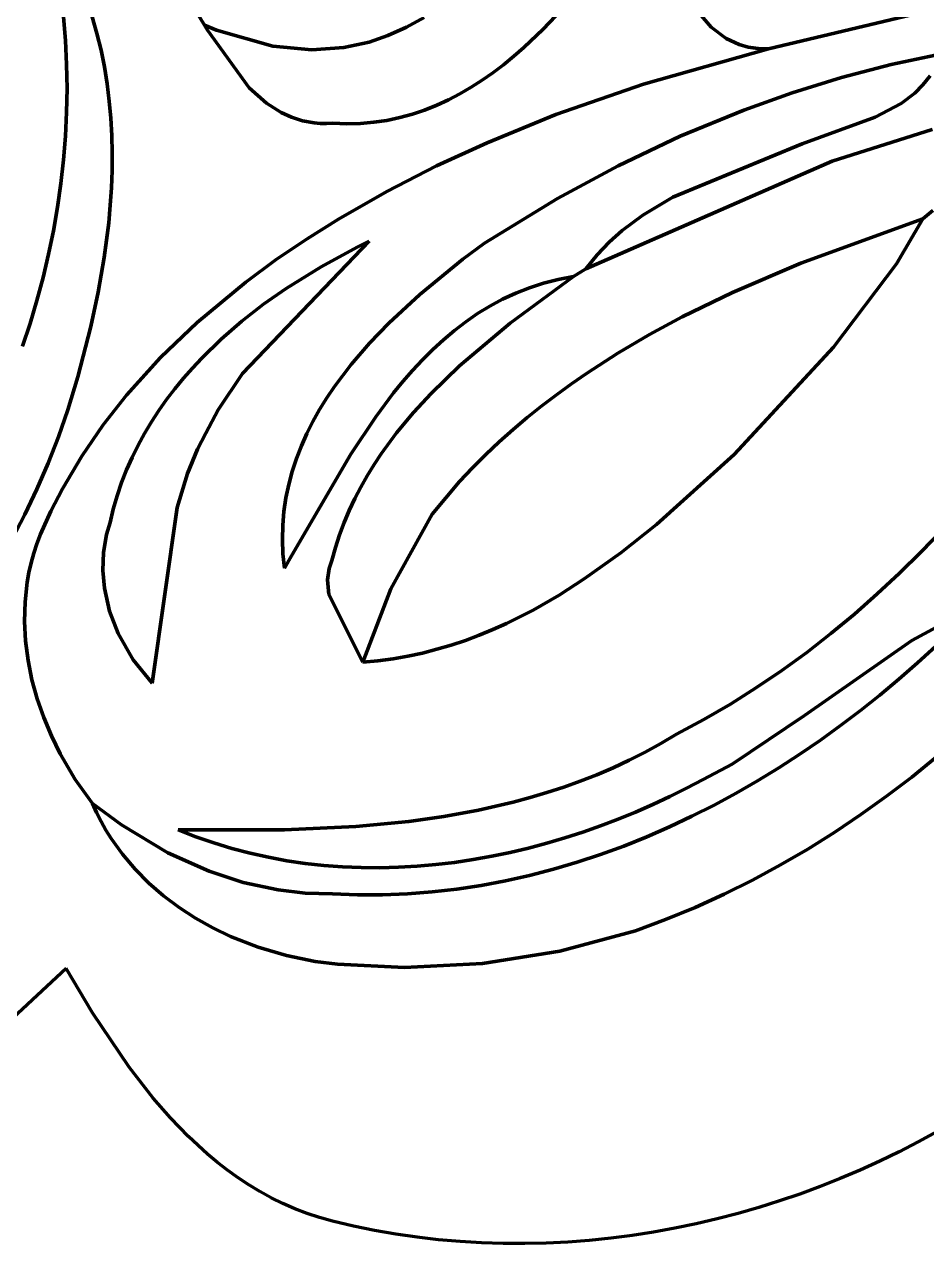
# Model space of a CAD drawing. Header units: millimetres. Extents: x 0.18 to 6.32, y 4.4 to 10.2.
# Drawn here: x 1.827 to 2.494, y 4.592 to 5.494 of the extents above; entities that cross this region are included whole.
import ezdxf

# ---------------------------------------------------------------- set-up
doc = ezdxf.new("R2010")
doc.units = ezdxf.units.MM
for name, color, linetype, lineweight in [('color#004f00ff', 7, 'CONTINUOUS', 100), ('color#86026eff', 7, 'CONTINUOUS', 100), ('color#b36001ff', 7, 'CONTINUOUS', 100), ('color#ba871eff', 7, 'CONTINUOUS', 100), ('color#fdfdfaff', 7, 'CONTINUOUS', 100)]:
    doc.layers.add(name, color=color, linetype=linetype, lineweight=lineweight)

msp = doc.modelspace()

# ---------------------------------------------------------------- linework, layer by layer
at = {"layer": 'color#004f00ff'}
for p, q in [((1.9451, 5.51844), (1.96008, 5.49376)), ((2.21069, 5.49088), (2.2245, 5.50533)), ((2.3185, 5.51123), (2.33487, 5.49218)), ((1.88045, 5.48767), (1.87693, 5.4999)), ((1.96008, 5.49376), (1.96224, 5.49013)), ((1.88346, 5.47531), (1.88045, 5.48767)), ((1.96224, 5.49013), (1.99312, 5.44749)), ((2.19626, 5.47721), (2.21069, 5.49088)), ((2.33487, 5.49218), (2.3461, 5.48391)), ((1.88597, 5.46283), (1.88346, 5.47531)), ((2.18881, 5.47073), (2.19626, 5.47721)), ((2.37741, 5.47636), (2.28493, 5.45015)), ((2.3461, 5.48391), (2.35555, 5.47947)), ((2.35555, 5.47947), (2.36237, 5.4775)), ((2.36237, 5.4775), (2.36965, 5.47644)), ((2.36965, 5.47644), (2.37741, 5.47636)), ((2.1812, 5.46451), (2.18881, 5.47073)), ((1.888, 5.45026), (1.88597, 5.46283)), ((2.16545, 5.45302), (2.17341, 5.4586)), ((2.17341, 5.4586), (2.1812, 5.46451)), ((1.88957, 5.4376), (1.888, 5.45026)), ((2.15732, 5.44779), (2.16545, 5.45302)), ((2.28493, 5.45015), (2.21997, 5.42756)), ((1.99312, 5.44749), (2.00599, 5.436)), ((2.14049, 5.4385), (2.149, 5.44294)), ((2.149, 5.44294), (2.15732, 5.44779)), ((1.8907, 5.42487), (1.88957, 5.4376)), ((2.00599, 5.436), (2.01668, 5.42914)), ((2.11383, 5.42789), (2.12291, 5.43095)), ((2.12291, 5.43095), (2.1318, 5.43449)), ((2.1318, 5.43449), (2.14049, 5.4385)), ((1.8914, 5.41208), (1.8907, 5.42487)), ((2.01668, 5.42914), (2.02435, 5.42559)), ((2.02435, 5.42559), (2.03247, 5.423)), ((2.03247, 5.423), (2.04106, 5.42145)), ((2.04106, 5.42145), (2.04555, 5.42111)), ((2.05017, 5.42106), (2.05491, 5.42133)), ((2.05491, 5.42133), (2.06528, 5.42089)), ((2.07542, 5.42109), (2.08534, 5.42192)), ((2.08534, 5.42192), (2.09504, 5.42335)), ((2.09504, 5.42335), (2.10454, 5.42535)), ((2.10454, 5.42535), (2.11383, 5.42789)), ((2.21997, 5.42756), (2.16904, 5.40683)), ((2.04555, 5.42111), (2.05017, 5.42106)), ((2.06528, 5.42089), (2.07542, 5.42109)), ((1.8917, 5.39923), (1.8914, 5.41208)), ((2.16904, 5.40683), (2.13162, 5.38959)), ((1.8916, 5.38635), (1.8917, 5.39923)), ((1.89113, 5.37345), (1.8916, 5.38635)), ((2.13162, 5.38959), (2.09498, 5.37079)), ((1.8903, 5.36053), (1.89113, 5.37345)), ((2.09498, 5.37079), (2.05923, 5.35034)), ((1.88914, 5.34761), (1.8903, 5.36053)), ((2.05923, 5.35034), (2.03595, 5.33574)), ((2.40134, 5.31777), (2.4916, 5.35056)), ((2.4916, 5.35056), (2.47205, 5.31717)), ((1.88586, 5.32183), (1.88914, 5.34761)), ((2.03595, 5.33574), (2.01314, 5.32034)), ((1.88145, 5.29621), (1.88586, 5.32183)), ((2.01314, 5.32034), (1.99061, 5.30375)), ((2.35066, 5.29606), (2.40134, 5.31777)), ((2.47205, 5.31717), (2.42549, 5.25561)), ((1.87603, 5.27083), (1.88145, 5.29621)), ((1.99061, 5.30375), (1.95457, 5.27383)), ((2.31354, 5.27796), (2.35066, 5.29606)), ((2.28936, 5.26491), (2.31354, 5.27796)), ((1.86633, 5.23347), (1.87603, 5.27083)), ((1.95457, 5.27383), (1.9275, 5.24786)), ((2.26572, 5.251), (2.28936, 5.26491)), ((2.2427, 5.23616), (2.26572, 5.251)), ((2.42549, 5.25561), (2.35182, 5.17622)), ((1.9275, 5.24786), (1.90239, 5.22007)), ((1.85902, 5.20916), (1.86633, 5.23347)), ((2.23144, 5.22838), (2.2427, 5.23616)), ((2.22037, 5.22034), (2.23144, 5.22838)), ((1.90239, 5.22007), (1.88505, 5.19803)), ((2.20949, 5.21203), (2.22037, 5.22034)), ((1.85199, 5.18928), (1.85902, 5.20916)), ((2.19881, 5.20346), (2.20949, 5.21203)), ((1.88505, 5.19803), (1.86916, 5.17496)), ((2.18835, 5.1946), (2.19881, 5.20346)), ((1.8443, 5.16974), (1.85199, 5.18928)), ((2.1781, 5.18546), (2.18835, 5.1946)), ((2.16809, 5.17602), (2.1781, 5.18546)), ((1.83598, 5.15053), (1.8443, 5.16974)), ((1.86916, 5.17496), (1.85487, 5.15085)), ((2.15831, 5.16628), (2.16809, 5.17602)), ((2.35182, 5.17622), (2.29433, 5.12438)), ((2.14879, 5.15623), (2.15831, 5.16628)), ((1.82705, 5.13167), (1.83598, 5.15053)), ((1.85487, 5.15085), (1.84631, 5.13421)), ((2.12845, 5.13189), (2.14879, 5.15623)), ((1.84631, 5.13421), (1.83857, 5.1171)), ((1.81752, 5.11314), (1.82705, 5.13167)), ((2.09785, 5.07676), (2.12845, 5.13189)), ((2.29433, 5.12438), (2.26817, 5.10349)), ((1.83857, 5.1171), (1.83596, 5.1101)), ((1.83596, 5.1101), (1.8337, 5.10305)), ((1.8337, 5.10305), (1.83177, 5.09594)), ((2.26817, 5.10349), (2.24101, 5.08403)), ((1.83017, 5.08879), (1.8289, 5.0816)), ((1.83177, 5.09594), (1.83017, 5.08879)), ((1.8289, 5.0816), (1.82728, 5.06715)), ((2.24101, 5.08403), (2.22232, 5.07206)), ((2.07712, 5.02251), (2.09785, 5.07676)), ((2.22232, 5.07206), (2.20315, 5.06106)), ((1.82728, 5.06715), (1.82688, 5.05265)), ((2.20315, 5.06106), (2.19338, 5.05596)), ((1.82688, 5.05265), (1.82763, 5.03816)), ((2.19338, 5.05596), (2.18349, 5.05115)), ((2.16331, 5.04246), (2.15302, 5.03861)), ((2.17346, 5.04664), (2.16331, 5.04246)), ((2.18349, 5.05115), (2.17346, 5.04664)), ((1.82763, 5.03816), (1.82947, 5.02373)), ((2.1426, 5.03512), (2.13204, 5.032)), ((2.15302, 5.03861), (2.1426, 5.03512)), ((2.09952, 5.02502), (2.08839, 5.02354)), ((2.1105, 5.02693), (2.09952, 5.02502)), ((2.12134, 5.02926), (2.1105, 5.02693)), ((2.13204, 5.032), (2.12134, 5.02926)), ((1.82947, 5.02373), (1.83236, 5.00944)), ((2.08839, 5.02354), (2.07712, 5.02251)), ((1.83236, 5.00944), (1.83623, 4.99533)), ((1.83623, 4.99533), (1.84104, 4.98148)), ((1.84104, 4.98148), (1.84673, 4.96793)), ((1.84673, 4.96793), (1.85325, 4.95475)), ((1.85325, 4.95475), (1.86444, 4.9358)), ((2.48326, 4.93749), (2.50143, 4.95222)), ((1.86444, 4.9358), (1.87719, 4.91803)), ((2.46467, 4.9233), (2.48326, 4.93749)), ((1.87719, 4.91803), (1.88024, 4.91127)), ((2.44567, 4.90968), (2.46467, 4.9233)), ((1.88024, 4.91127), (1.88356, 4.9047)), ((2.42626, 4.89665), (2.44567, 4.90968)), ((1.88356, 4.9047), (1.88714, 4.89832)), ((1.88714, 4.89832), (1.89098, 4.89214)), ((1.89098, 4.89214), (1.89939, 4.88035)), ((2.40643, 4.88423), (2.42626, 4.89665)), ((1.89939, 4.88035), (1.90869, 4.86932)), ((2.3862, 4.87244), (2.40643, 4.88423)), ((2.36555, 4.86131), (2.3862, 4.87244)), ((1.90869, 4.86932), (1.91883, 4.85907)), ((1.91883, 4.85907), (1.92971, 4.8496)), ((2.3445, 4.85085), (2.36555, 4.86131)), ((1.92971, 4.8496), (1.94127, 4.84091)), ((2.32305, 4.84108), (2.3445, 4.85085)), ((1.94127, 4.84091), (1.95343, 4.83301)), ((2.30119, 4.83203), (2.32305, 4.84108)), ((1.95343, 4.83301), (1.96612, 4.82589)), ((1.96612, 4.82589), (1.97925, 4.81956)), ((2.27894, 4.82372), (2.30119, 4.83203)), ((1.97925, 4.81956), (1.99963, 4.81156)), ((2.22299, 4.8087), (2.27894, 4.82372)), ((1.99963, 4.81156), (2.02058, 4.80536)), ((2.16576, 4.79965), (2.22299, 4.8087)), ((2.02058, 4.80536), (2.04186, 4.80097)), ((2.04186, 4.80097), (2.05831, 4.79913)), ((2.05831, 4.79913), (2.1079, 4.7967)), ((2.1079, 4.7967), (2.16576, 4.79965)), ((1.85759, 4.79586), (1.7781, 4.72198)), ((1.87713, 4.76302), (1.85759, 4.79586)), ((1.90418, 4.72277), (1.87713, 4.76302)), ((1.92207, 4.69981), (1.90418, 4.72277)), ((1.93478, 4.68526), (1.92207, 4.69981)), ((1.94817, 4.67146), (1.93478, 4.68526)), ((2.50205, 4.67515), (2.4881, 4.66752)), ((1.96228, 4.65854), (1.94817, 4.67146)), ((2.4881, 4.66752), (2.47395, 4.66023)), ((1.96962, 4.65245), (1.96228, 4.65854)), ((2.47395, 4.66023), (2.45961, 4.65328)), ((1.97716, 4.64663), (1.96962, 4.65245)), ((1.9849, 4.64109), (1.97716, 4.64663)), ((2.44509, 4.64668), (2.43039, 4.64043)), ((2.45961, 4.65328), (2.44509, 4.64668)), ((1.99284, 4.63584), (1.9849, 4.64109)), ((2.43039, 4.64043), (2.41554, 4.63454)), ((2.001, 4.63092), (1.99284, 4.63584)), ((2.00937, 4.62632), (2.001, 4.63092)), ((2.40054, 4.62902), (2.3854, 4.62386)), ((2.41554, 4.63454), (2.40054, 4.62902)), ((2.01797, 4.62207), (2.00937, 4.62632)), ((2.0268, 4.61818), (2.01797, 4.62207)), ((2.37013, 4.61907), (2.35475, 4.61466)), ((2.3854, 4.62386), (2.37013, 4.61907)), ((2.03587, 4.61467), (2.0268, 4.61818)), ((2.04517, 4.61155), (2.03587, 4.61467)), ((2.05472, 4.60885), (2.04517, 4.61155)), ((2.33926, 4.61063), (2.32368, 4.60698)), ((2.35475, 4.61466), (2.33926, 4.61063)), ((2.07027, 4.60518), (2.05472, 4.60885)), ((2.0859, 4.60199), (2.07027, 4.60518)), ((2.10162, 4.59925), (2.0859, 4.60199)), ((2.29228, 4.60088), (2.27648, 4.59842)), ((2.30802, 4.60373), (2.29228, 4.60088)), ((2.32368, 4.60698), (2.30802, 4.60373)), ((2.11739, 4.59698), (2.10162, 4.59925)), ((2.13323, 4.59516), (2.11739, 4.59698)), ((2.14911, 4.59379), (2.13323, 4.59516)), ((2.16502, 4.59286), (2.14911, 4.59379)), ((2.18096, 4.59238), (2.16502, 4.59286)), ((2.19691, 4.59233), (2.18096, 4.59238)), ((2.21286, 4.59271), (2.19691, 4.59233)), ((2.22881, 4.59351), (2.21286, 4.59271)), ((2.24473, 4.59473), (2.22881, 4.59351)), ((2.26062, 4.59637), (2.24473, 4.59473)), ((2.27648, 4.59842), (2.26062, 4.59637))]:
    msp.add_line(p, q, dxfattribs=at)
at = {"layer": 'color#86026eff'}
for p, q in [((2.55762, 5.51898), (2.37741, 5.47636)), ((2.2245, 5.50533), (2.21069, 5.49088)), ((2.33487, 5.49218), (2.3185, 5.51123)), ((1.85718, 5.48234), (1.85575, 5.49998)), ((1.87693, 5.4999), (1.88045, 5.48767)), ((1.96224, 5.49013), (1.96008, 5.49376)), ((1.96008, 5.49376), (1.96898, 5.49012)), ((2.10946, 5.49224), (2.12249, 5.49932)), ((1.88045, 5.48767), (1.88346, 5.47531)), ((1.99312, 5.44749), (1.96224, 5.49013)), ((1.96898, 5.49012), (2.0107, 5.47833)), ((2.08194, 5.48123), (2.09576, 5.48611)), ((2.09576, 5.48611), (2.10946, 5.49224)), ((2.21069, 5.49088), (2.19626, 5.47721)), ((2.3461, 5.48391), (2.33487, 5.49218)), ((1.85803, 5.46468), (1.85718, 5.48234)), ((1.88346, 5.47531), (1.88597, 5.46283)), ((2.0107, 5.47833), (2.03932, 5.4756)), ((2.03932, 5.4756), (2.06314, 5.47714)), ((2.06314, 5.47714), (2.08194, 5.48123)), ((2.19626, 5.47721), (2.18881, 5.47073)), ((2.35555, 5.47947), (2.3461, 5.48391)), ((2.36237, 5.4775), (2.35555, 5.47947)), ((2.36965, 5.47644), (2.36237, 5.4775)), ((2.37741, 5.47636), (2.36965, 5.47644)), ((2.18881, 5.47073), (2.1812, 5.46451)), ((1.8583, 5.44702), (1.85803, 5.46468)), ((1.88597, 5.46283), (1.888, 5.45026)), ((2.17341, 5.4586), (2.16545, 5.45302)), ((2.1812, 5.46451), (2.17341, 5.4586)), ((1.888, 5.45026), (1.88957, 5.4376)), ((2.16545, 5.45302), (2.15732, 5.44779)), ((1.858, 5.42935), (1.8583, 5.44702)), ((2.00599, 5.436), (1.99312, 5.44749)), ((2.149, 5.44294), (2.14049, 5.4385)), ((2.15732, 5.44779), (2.149, 5.44294)), ((1.88957, 5.4376), (1.8907, 5.42487)), ((2.01668, 5.42914), (2.00599, 5.436)), ((2.12291, 5.43095), (2.11383, 5.42789)), ((2.1318, 5.43449), (2.12291, 5.43095)), ((2.14049, 5.4385), (2.1318, 5.43449)), ((1.85714, 5.41171), (1.858, 5.42935)), ((1.8907, 5.42487), (1.8914, 5.41208)), ((2.02435, 5.42559), (2.01668, 5.42914)), ((2.03247, 5.423), (2.02435, 5.42559)), ((2.04106, 5.42145), (2.03247, 5.423)), ((2.04555, 5.42111), (2.04106, 5.42145)), ((2.05491, 5.42133), (2.05017, 5.42106)), ((2.06528, 5.42089), (2.05491, 5.42133)), ((2.08534, 5.42192), (2.07542, 5.42109)), ((2.09504, 5.42335), (2.08534, 5.42192)), ((2.10454, 5.42535), (2.09504, 5.42335)), ((2.11383, 5.42789), (2.10454, 5.42535)), ((2.05017, 5.42106), (2.04555, 5.42111)), ((2.07542, 5.42109), (2.06528, 5.42089)), ((2.4245, 5.39315), (2.49828, 5.41646)), ((1.85573, 5.39411), (1.85714, 5.41171)), ((1.8914, 5.41208), (1.8917, 5.39923)), ((1.85378, 5.37655), (1.85573, 5.39411)), ((1.8917, 5.39923), (1.8916, 5.38635)), ((1.8916, 5.38635), (1.89113, 5.37345)), ((2.2421, 5.31347), (2.4245, 5.39315)), ((1.85128, 5.35905), (1.85378, 5.37655)), ((1.89113, 5.37345), (1.8903, 5.36053)), ((1.84826, 5.34163), (1.85128, 5.35905)), ((1.8903, 5.36053), (1.88914, 5.34761)), ((2.4916, 5.35056), (2.40134, 5.31777)), ((2.49877, 5.35676), (2.4916, 5.35056)), ((1.84471, 5.3243), (1.84826, 5.34163)), ((1.88914, 5.34761), (1.88586, 5.32183)), ((1.84065, 5.30708), (1.84471, 5.3243)), ((1.88586, 5.32183), (1.88145, 5.29621)), ((2.23297, 5.30786), (2.2421, 5.31347)), ((2.40134, 5.31777), (2.35066, 5.29606)), ((1.83608, 5.28997), (1.84065, 5.30708)), ((2.18628, 5.27325), (2.23297, 5.30786)), ((1.88145, 5.29621), (1.87603, 5.27083)), ((2.35066, 5.29606), (2.31354, 5.27796)), ((1.83101, 5.273), (1.83608, 5.28997)), ((2.31354, 5.27796), (2.28936, 5.26491)), ((1.82546, 5.25618), (1.83101, 5.273)), ((1.87603, 5.27083), (1.86633, 5.23347)), ((2.14878, 5.24173), (2.18628, 5.27325)), ((2.28936, 5.26491), (2.26572, 5.251)), ((2.26572, 5.251), (2.2427, 5.23616)), ((2.12773, 5.22137), (2.14878, 5.24173)), ((1.86633, 5.23347), (1.85902, 5.20916)), ((2.2427, 5.23616), (2.23144, 5.22838)), ((2.23144, 5.22838), (2.22037, 5.22034)), ((2.11455, 5.20709), (2.12773, 5.22137)), ((2.22037, 5.22034), (2.20949, 5.21203)), ((1.85902, 5.20916), (1.85199, 5.18928)), ((2.10219, 5.19221), (2.11455, 5.20709)), ((2.20949, 5.21203), (2.19881, 5.20346)), ((2.19881, 5.20346), (2.18835, 5.1946)), ((1.85199, 5.18928), (1.8443, 5.16974)), ((2.09077, 5.17668), (2.10219, 5.19221)), ((2.18835, 5.1946), (2.1781, 5.18546)), ((2.1781, 5.18546), (2.16809, 5.17602)), ((1.8443, 5.16974), (1.83598, 5.15053)), ((2.0804, 5.16046), (2.08545, 5.16866)), ((2.08545, 5.16866), (2.09077, 5.17668)), ((2.16809, 5.17602), (2.15831, 5.16628)), ((2.07565, 5.15207), (2.0804, 5.16046)), ((2.15831, 5.16628), (2.14879, 5.15623)), ((1.83598, 5.15053), (1.82705, 5.13167)), ((2.07121, 5.1435), (2.07565, 5.15207)), ((2.14879, 5.15623), (2.12845, 5.13189)), ((2.0671, 5.13474), (2.07121, 5.1435)), ((2.06332, 5.12577), (2.0671, 5.13474)), ((1.82705, 5.13167), (1.81752, 5.11314)), ((2.0599, 5.1166), (2.06332, 5.12577)), ((2.12845, 5.13189), (2.09785, 5.07676)), ((2.05684, 5.10722), (2.0599, 5.1166)), ((2.05417, 5.09762), (2.05684, 5.10722)), ((2.05228, 5.09188), (2.05417, 5.09762)), ((2.05104, 5.08346), (2.05228, 5.09188)), ((2.05194, 5.0726), (2.05104, 5.08346)), ((2.07712, 5.02251), (2.05194, 5.0726)), ((2.09785, 5.07676), (2.07712, 5.02251)), ((2.48759, 5.02207), (2.50106, 5.03445)), ((2.4738, 5.00998), (2.48759, 5.02207)), ((2.4597, 4.99818), (2.4738, 5.00998)), ((2.44531, 4.9867), (2.4597, 4.99818)), ((2.43063, 4.97556), (2.44531, 4.9867)), ((2.41568, 4.96477), (2.43063, 4.97556)), ((2.40046, 4.95435), (2.41568, 4.96477)), ((2.38499, 4.94432), (2.40046, 4.95435)), ((2.50143, 4.95222), (2.48326, 4.93749)), ((2.36926, 4.9347), (2.38499, 4.94432)), ((2.3533, 4.9255), (2.36926, 4.9347)), ((2.48326, 4.93749), (2.46467, 4.9233)), ((2.33711, 4.91675), (2.3533, 4.9255)), ((1.88024, 4.91127), (1.87719, 4.91803)), ((1.87719, 4.91803), (1.89865, 4.90214)), ((2.3207, 4.90845), (2.33711, 4.91675)), ((2.46467, 4.9233), (2.44567, 4.90968)), ((1.88356, 4.9047), (1.88024, 4.91127)), ((2.30408, 4.90063), (2.3207, 4.90845)), ((2.44567, 4.90968), (2.42626, 4.89665)), ((1.88714, 4.89832), (1.88356, 4.9047)), ((1.89098, 4.89214), (1.88714, 4.89832)), ((1.89865, 4.90214), (1.93301, 4.88154)), ((2.28726, 4.8933), (2.30408, 4.90063)), ((1.89939, 4.88035), (1.89098, 4.89214)), ((2.27025, 4.88649), (2.28726, 4.8933)), ((2.42626, 4.89665), (2.40643, 4.88423)), ((1.90869, 4.86932), (1.89939, 4.88035)), ((1.93301, 4.88154), (1.96339, 4.86788)), ((2.2357, 4.87446), (2.25306, 4.8802)), ((2.25306, 4.8802), (2.27025, 4.88649)), ((2.40643, 4.88423), (2.3862, 4.87244)), ((2.21817, 4.86929), (2.2357, 4.87446)), ((2.3862, 4.87244), (2.36555, 4.86131)), ((1.91883, 4.85907), (1.90869, 4.86932)), ((1.96339, 4.86788), (1.98866, 4.85961)), ((2.18267, 4.8607), (2.2005, 4.8647)), ((2.2005, 4.8647), (2.21817, 4.86929)), ((1.92971, 4.8496), (1.91883, 4.85907)), ((1.98866, 4.85961), (2.01465, 4.85398)), ((2.01465, 4.85398), (2.03454, 4.85164)), ((2.12845, 4.8525), (2.14664, 4.85459)), ((2.14664, 4.85459), (2.16472, 4.85733)), ((2.16472, 4.85733), (2.18267, 4.8607)), ((2.36555, 4.86131), (2.3445, 4.85085)), ((1.94127, 4.84091), (1.92971, 4.8496)), ((2.03454, 4.85164), (2.05471, 4.85104)), ((2.05471, 4.85104), (2.07327, 4.85034)), ((2.07327, 4.85034), (2.09175, 4.85036)), ((2.09175, 4.85036), (2.11015, 4.85109)), ((2.11015, 4.85109), (2.12845, 4.8525)), ((2.3445, 4.85085), (2.32305, 4.84108)), ((1.95343, 4.83301), (1.94127, 4.84091)), ((2.32305, 4.84108), (2.30119, 4.83203)), ((1.96612, 4.82589), (1.95343, 4.83301)), ((1.97925, 4.81956), (1.96612, 4.82589)), ((2.30119, 4.83203), (2.27894, 4.82372)), ((1.99963, 4.81156), (1.97925, 4.81956)), ((2.27894, 4.82372), (2.22299, 4.8087)), ((2.02058, 4.80536), (1.99963, 4.81156)), ((2.22299, 4.8087), (2.16576, 4.79965)), ((2.04186, 4.80097), (2.02058, 4.80536)), ((2.05831, 4.79913), (2.04186, 4.80097)), ((2.1079, 4.7967), (2.05831, 4.79913)), ((2.16576, 4.79965), (2.1079, 4.7967))]:
    msp.add_line(p, q, dxfattribs=at)
at = {"layer": 'color#b36001ff'}
for p, q in [((2.46818, 5.46456), (2.50543, 5.47247)), ((2.43133, 5.45495), (2.46818, 5.46456)), ((2.39493, 5.44371), (2.43133, 5.45495)), ((2.49158, 5.4495), (2.48551, 5.4435)), ((2.49698, 5.45626), (2.49158, 5.4495)), ((2.35902, 5.43092), (2.39493, 5.44371)), ((2.48551, 5.4435), (2.47534, 5.43578)), ((2.31199, 5.41156), (2.35902, 5.43092)), ((2.47534, 5.43578), (2.4562, 5.42559)), ((2.4562, 5.42559), (2.40223, 5.40593)), ((2.26604, 5.38975), (2.31199, 5.41156)), ((2.40223, 5.40593), (2.30641, 5.36645)), ((2.22128, 5.36565), (2.26604, 5.38975)), ((2.16717, 5.33256), (2.22128, 5.36565)), ((2.30641, 5.36645), (2.28437, 5.35326)), ((2.28437, 5.35326), (2.26899, 5.34175)), ((2.26899, 5.34175), (2.2594, 5.33316)), ((2.1512, 5.32056), (2.16717, 5.33256)), ((2.2594, 5.33316), (2.25042, 5.32376)), ((2.25042, 5.32376), (2.2421, 5.31347)), ((2.1194, 5.29459), (2.1512, 5.32056)), ((2.2421, 5.31347), (2.23297, 5.30786)), ((2.22171, 5.30569), (2.21086, 5.30289)), ((2.23297, 5.30786), (2.22171, 5.30569)), ((2.19029, 5.29549), (2.18055, 5.29095)), ((2.20039, 5.29948), (2.19029, 5.29549)), ((2.21086, 5.30289), (2.20039, 5.29948)), ((2.09651, 5.27338), (2.1194, 5.29459)), ((2.17117, 5.28589), (2.16211, 5.28034)), ((2.18055, 5.29095), (2.17117, 5.28589)), ((2.16211, 5.28034), (2.15337, 5.27432)), ((2.08209, 5.2584), (2.09651, 5.27338)), ((2.14494, 5.26787), (2.1368, 5.26102)), ((2.15337, 5.27432), (2.14494, 5.26787)), ((2.1368, 5.26102), (2.12893, 5.25378)), ((2.0686, 5.24273), (2.08209, 5.2584)), ((2.12893, 5.25378), (2.12133, 5.2462)), ((2.06227, 5.23464), (2.0686, 5.24273)), ((2.12133, 5.2462), (2.11398, 5.2383)), ((2.05624, 5.22638), (2.06227, 5.23464)), ((2.11398, 5.2383), (2.10687, 5.23011)), ((2.05055, 5.21794), (2.05624, 5.22638)), ((2.10687, 5.23011), (2.09998, 5.22166)), ((2.04523, 5.20933), (2.05055, 5.21794)), ((2.09998, 5.22166), (2.0868, 5.20408)), ((2.04029, 5.20054), (2.04523, 5.20933)), ((2.03576, 5.19157), (2.04029, 5.20054)), ((2.0868, 5.20408), (2.06837, 5.17648)), ((2.03168, 5.18243), (2.03576, 5.19157)), ((2.02807, 5.1731), (2.03168, 5.18243)), ((2.06837, 5.17648), (2.02434, 5.10106)), ((2.02494, 5.1636), (2.02807, 5.1731)), ((2.02234, 5.15391), (2.02494, 5.1636)), ((2.02028, 5.14405), (2.02234, 5.15391)), ((2.0188, 5.134), (2.02028, 5.14405)), ((2.01791, 5.12377), (2.0188, 5.134)), ((2.01765, 5.11335), (2.01791, 5.12377)), ((2.49034, 5.10417), (2.50599, 5.12046)), ((2.01804, 5.10275), (2.01765, 5.11335)), ((2.01911, 5.09197), (2.01804, 5.10275)), ((2.02434, 5.10106), (2.01911, 5.09197)), ((2.47428, 5.08832), (2.49034, 5.10417)), ((2.45778, 5.07293), (2.47428, 5.08832)), ((2.44085, 5.05803), (2.45778, 5.07293)), ((2.42346, 5.04363), (2.44085, 5.05803)), ((2.40561, 5.02976), (2.42346, 5.04363)), ((2.5047, 5.05015), (2.48344, 5.03858)), ((2.48344, 5.03858), (2.40404, 4.98307)), ((2.38729, 5.01644), (2.40561, 5.02976)), ((2.36849, 5.00369), (2.38729, 5.01644)), ((2.3492, 4.99154), (2.36849, 5.00369)), ((2.32941, 4.98), (2.3492, 4.99154)), ((2.30912, 4.96911), (2.32941, 4.98)), ((2.40404, 4.98307), (2.35035, 4.94713)), ((2.28599, 4.95591), (2.29763, 4.9623)), ((2.29763, 4.9623), (2.30912, 4.96911)), ((2.27421, 4.94995), (2.28599, 4.95591)), ((2.25024, 4.93924), (2.26229, 4.9444)), ((2.26229, 4.9444), (2.27421, 4.94995)), ((2.35035, 4.94713), (2.32887, 4.93578)), ((2.22578, 4.93005), (2.23807, 4.93446)), ((2.23807, 4.93446), (2.25024, 4.93924)), ((2.32887, 4.93578), (2.31667, 4.92931)), ((2.20089, 4.92227), (2.21339, 4.92599)), ((2.21339, 4.92599), (2.22578, 4.93005)), ((2.31667, 4.92931), (2.30429, 4.92312)), ((2.16286, 4.91302), (2.1883, 4.91888)), ((2.1883, 4.91888), (2.20089, 4.92227)), ((2.29173, 4.91722), (2.279, 4.91162)), ((2.30429, 4.92312), (2.29173, 4.91722)), ((2.11118, 4.90463), (2.13714, 4.90831)), ((2.13714, 4.90831), (2.16286, 4.91302)), ((2.279, 4.91162), (2.26611, 4.90633)), ((1.95373, 4.89337), (1.94063, 4.89852)), ((1.94063, 4.89852), (2.01929, 4.89836)), ((2.01929, 4.89836), (2.07192, 4.90082)), ((2.07192, 4.90082), (2.11118, 4.90463)), ((2.25308, 4.90136), (2.23992, 4.89673)), ((2.26611, 4.90633), (2.25308, 4.90136)), ((1.96697, 4.88876), (1.95373, 4.89337)), ((2.22664, 4.89243), (2.21325, 4.88848)), ((2.23992, 4.89673), (2.22664, 4.89243)), ((1.98031, 4.88469), (1.96697, 4.88876)), ((1.99376, 4.88115), (1.98031, 4.88469)), ((2.0073, 4.87813), (1.99376, 4.88115)), ((2.18619, 4.88168), (2.17254, 4.87885)), ((2.19976, 4.8849), (2.18619, 4.88168)), ((2.21325, 4.88848), (2.19976, 4.8849)), ((2.02092, 4.87563), (2.0073, 4.87813)), ((2.0346, 4.87362), (2.02092, 4.87563)), ((2.04834, 4.8721), (2.0346, 4.87362)), ((2.06212, 4.87106), (2.04834, 4.8721)), ((2.07594, 4.8705), (2.06212, 4.87106)), ((2.11745, 4.87151), (2.10362, 4.87073)), ((2.13128, 4.87273), (2.11745, 4.87151)), ((2.14508, 4.87436), (2.13128, 4.87273)), ((2.15884, 4.8764), (2.14508, 4.87436)), ((2.17254, 4.87885), (2.15884, 4.8764)), ((2.08977, 4.87039), (2.07594, 4.8705)), ((2.10362, 4.87073), (2.08977, 4.87039))]:
    msp.add_line(p, q, dxfattribs=at)
at = {"layer": 'color#ba871eff'}
for p, q in [((1.96008, 5.49376), (1.9451, 5.51844)), ((2.37741, 5.47636), (2.55762, 5.51898)), ((1.85575, 5.49998), (1.85718, 5.48234)), ((1.96898, 5.49012), (1.96008, 5.49376)), ((2.12249, 5.49932), (2.10946, 5.49224)), ((2.0107, 5.47833), (1.96898, 5.49012)), ((2.09576, 5.48611), (2.08194, 5.48123)), ((2.10946, 5.49224), (2.09576, 5.48611)), ((1.85718, 5.48234), (1.85803, 5.46468)), ((2.03932, 5.4756), (2.0107, 5.47833)), ((2.06314, 5.47714), (2.03932, 5.4756)), ((2.08194, 5.48123), (2.06314, 5.47714)), ((2.28493, 5.45015), (2.37741, 5.47636)), ((2.50543, 5.47247), (2.46818, 5.46456)), ((1.85803, 5.46468), (1.8583, 5.44702)), ((2.46818, 5.46456), (2.43133, 5.45495)), ((2.21997, 5.42756), (2.28493, 5.45015)), ((2.43133, 5.45495), (2.39493, 5.44371)), ((2.48551, 5.4435), (2.49158, 5.4495)), ((2.49158, 5.4495), (2.49698, 5.45626)), ((1.8583, 5.44702), (1.858, 5.42935)), ((2.39493, 5.44371), (2.35902, 5.43092)), ((2.47534, 5.43578), (2.48551, 5.4435)), ((2.35902, 5.43092), (2.31199, 5.41156)), ((2.4562, 5.42559), (2.47534, 5.43578)), ((1.858, 5.42935), (1.85714, 5.41171)), ((2.16904, 5.40683), (2.21997, 5.42756)), ((2.40223, 5.40593), (2.4562, 5.42559)), ((2.49828, 5.41646), (2.4245, 5.39315)), ((1.85714, 5.41171), (1.85573, 5.39411)), ((2.13162, 5.38959), (2.16904, 5.40683)), ((2.31199, 5.41156), (2.26604, 5.38975)), ((2.30641, 5.36645), (2.40223, 5.40593)), ((1.85573, 5.39411), (1.85378, 5.37655)), ((2.09498, 5.37079), (2.13162, 5.38959)), ((2.26604, 5.38975), (2.22128, 5.36565)), ((2.4245, 5.39315), (2.2421, 5.31347)), ((1.85378, 5.37655), (1.85128, 5.35905)), ((2.05923, 5.35034), (2.09498, 5.37079)), ((1.85128, 5.35905), (1.84826, 5.34163)), ((2.22128, 5.36565), (2.16717, 5.33256)), ((2.28437, 5.35326), (2.30641, 5.36645)), ((2.03595, 5.33574), (2.05923, 5.35034)), ((2.26899, 5.34175), (2.28437, 5.35326)), ((2.47205, 5.31717), (2.4916, 5.35056)), ((2.4916, 5.35056), (2.49877, 5.35676)), ((1.84826, 5.34163), (1.84471, 5.3243)), ((2.2594, 5.33316), (2.26899, 5.34175)), ((1.98813, 5.23601), (2.0818, 5.33389)), ((2.01314, 5.32034), (2.03595, 5.33574)), ((2.0818, 5.33389), (2.07286, 5.32946)), ((2.16717, 5.33256), (2.1512, 5.32056)), ((2.25042, 5.32376), (2.2594, 5.33316)), ((1.84471, 5.3243), (1.84065, 5.30708)), ((2.07286, 5.32946), (2.0463, 5.31505)), ((2.2421, 5.31347), (2.25042, 5.32376)), ((1.99061, 5.30375), (2.01314, 5.32034)), ((2.0463, 5.31505), (2.02045, 5.29895)), ((2.1512, 5.32056), (2.1194, 5.29459)), ((2.42549, 5.25561), (2.47205, 5.31717)), ((1.84065, 5.30708), (1.83608, 5.28997)), ((2.23297, 5.30786), (2.18628, 5.27325)), ((2.21086, 5.30289), (2.22171, 5.30569)), ((2.22171, 5.30569), (2.23297, 5.30786)), ((1.95457, 5.27383), (1.99061, 5.30375)), ((2.02045, 5.29895), (2.0038, 5.28725)), ((2.18055, 5.29095), (2.19029, 5.29549)), ((2.19029, 5.29549), (2.20039, 5.29948)), ((2.20039, 5.29948), (2.21086, 5.30289)), ((1.83608, 5.28997), (1.83101, 5.273)), ((2.0038, 5.28725), (1.98775, 5.27478)), ((2.1194, 5.29459), (2.09651, 5.27338)), ((2.16211, 5.28034), (2.17117, 5.28589)), ((2.17117, 5.28589), (2.18055, 5.29095)), ((2.15337, 5.27432), (2.16211, 5.28034)), ((1.83101, 5.273), (1.82546, 5.25618)), ((1.9275, 5.24786), (1.95457, 5.27383)), ((1.98775, 5.27478), (1.97244, 5.26151)), ((2.09651, 5.27338), (2.08209, 5.2584)), ((2.1368, 5.26102), (2.14494, 5.26787)), ((2.14494, 5.26787), (2.15337, 5.27432)), ((2.18628, 5.27325), (2.14878, 5.24173)), ((1.97244, 5.26151), (1.95796, 5.24745)), ((2.12893, 5.25378), (2.1368, 5.26102)), ((2.08209, 5.2584), (2.0686, 5.24273)), ((2.12133, 5.2462), (2.12893, 5.25378)), ((2.35182, 5.17622), (2.42549, 5.25561)), ((1.90239, 5.22007), (1.9275, 5.24786)), ((1.95796, 5.24745), (1.95108, 5.24011)), ((2.0686, 5.24273), (2.06227, 5.23464)), ((2.11398, 5.2383), (2.12133, 5.2462)), ((2.14878, 5.24173), (2.12773, 5.22137)), ((1.94445, 5.23257), (1.93809, 5.22483)), ((1.95108, 5.24011), (1.94445, 5.23257)), ((1.97026, 5.20917), (1.98813, 5.23601)), ((2.06227, 5.23464), (2.05624, 5.22638)), ((2.10687, 5.23011), (2.11398, 5.2383)), ((1.93809, 5.22483), (1.93201, 5.21688)), ((2.05624, 5.22638), (2.05055, 5.21794)), ((2.09998, 5.22166), (2.10687, 5.23011)), ((1.88505, 5.19803), (1.90239, 5.22007)), ((1.93201, 5.21688), (1.92624, 5.20872)), ((2.05055, 5.21794), (2.04523, 5.20933)), ((2.0868, 5.20408), (2.09998, 5.22166)), ((2.12773, 5.22137), (2.11455, 5.20709)), ((1.92624, 5.20872), (1.92077, 5.20035)), ((1.96107, 5.19195), (1.97026, 5.20917)), ((2.04523, 5.20933), (2.04029, 5.20054)), ((2.11455, 5.20709), (2.10219, 5.19221)), ((1.86916, 5.17496), (1.88505, 5.19803)), ((1.92077, 5.20035), (1.91564, 5.19177)), ((2.04029, 5.20054), (2.03576, 5.19157)), ((2.06837, 5.17648), (2.0868, 5.20408)), ((1.91564, 5.19177), (1.91085, 5.18298)), ((1.95496, 5.18015), (1.96107, 5.19195)), ((2.03576, 5.19157), (2.03168, 5.18243)), ((2.10219, 5.19221), (2.09077, 5.17668)), ((1.91085, 5.18298), (1.90642, 5.17397)), ((1.94741, 5.16196), (1.95496, 5.18015)), ((2.03168, 5.18243), (2.02807, 5.1731)), ((1.85487, 5.15085), (1.86916, 5.17496)), ((1.90642, 5.17397), (1.90236, 5.16475)), ((2.02434, 5.10106), (2.06837, 5.17648)), ((2.02807, 5.1731), (2.02494, 5.1636)), ((2.08545, 5.16866), (2.0804, 5.16046)), ((2.09077, 5.17668), (2.08545, 5.16866)), ((2.29433, 5.12438), (2.35182, 5.17622)), ((1.90236, 5.16475), (1.89869, 5.15532)), ((1.93988, 5.13696), (1.94741, 5.16196)), ((2.02494, 5.1636), (2.02234, 5.15391)), ((2.0804, 5.16046), (2.07565, 5.15207)), ((1.84631, 5.13421), (1.85487, 5.15085)), ((1.89869, 5.15532), (1.89542, 5.14567)), ((2.02234, 5.15391), (2.02028, 5.14405)), ((2.07565, 5.15207), (2.07121, 5.1435)), ((1.89542, 5.14567), (1.89257, 5.1358)), ((2.02028, 5.14405), (2.0188, 5.134)), ((2.07121, 5.1435), (2.0671, 5.13474)), ((1.83857, 5.1171), (1.84631, 5.13421)), ((1.89257, 5.1358), (1.89015, 5.12571)), ((1.92143, 5.00689), (1.93988, 5.13696)), ((2.0188, 5.134), (2.01791, 5.12377)), ((2.0671, 5.13474), (2.06332, 5.12577)), ((1.89015, 5.12571), (1.8876, 5.1169)), ((2.01791, 5.12377), (2.01765, 5.11335)), ((2.06332, 5.12577), (2.0599, 5.1166)), ((2.26817, 5.10349), (2.29433, 5.12438)), ((1.83596, 5.1101), (1.83857, 5.1171)), ((1.8876, 5.1169), (1.88533, 5.10363)), ((2.0599, 5.1166), (2.05684, 5.10722)), ((2.50599, 5.12046), (2.49034, 5.10417)), ((1.8337, 5.10305), (1.83596, 5.1101)), ((2.01765, 5.11335), (2.01804, 5.10275)), ((2.05684, 5.10722), (2.05417, 5.09762)), ((1.83177, 5.09594), (1.8337, 5.10305)), ((1.88533, 5.10363), (1.88482, 5.09038)), ((2.01804, 5.10275), (2.01911, 5.09197)), ((2.01911, 5.09197), (2.02434, 5.10106)), ((2.05417, 5.09762), (2.05228, 5.09188)), ((2.24101, 5.08403), (2.26817, 5.10349)), ((2.49034, 5.10417), (2.47428, 5.08832)), ((1.8289, 5.0816), (1.83017, 5.08879)), ((1.83017, 5.08879), (1.83177, 5.09594)), ((1.88482, 5.09038), (1.88595, 5.07726)), ((2.05228, 5.09188), (2.05104, 5.08346)), ((2.47428, 5.08832), (2.45778, 5.07293)), ((1.82728, 5.06715), (1.8289, 5.0816)), ((2.05104, 5.08346), (2.05194, 5.0726)), ((2.22232, 5.07206), (2.24101, 5.08403)), ((1.88595, 5.07726), (1.88984, 5.06013)), ((2.05194, 5.0726), (2.07712, 5.02251)), ((2.20315, 5.06106), (2.22232, 5.07206)), ((2.45778, 5.07293), (2.44085, 5.05803)), ((1.82688, 5.05265), (1.82728, 5.06715)), ((2.19338, 5.05596), (2.20315, 5.06106)), ((1.82763, 5.03816), (1.82688, 5.05265)), ((1.88984, 5.06013), (1.89623, 5.04365)), ((2.18349, 5.05115), (2.19338, 5.05596)), ((2.44085, 5.05803), (2.42346, 5.04363)), ((1.89623, 5.04365), (1.90733, 5.02434)), ((2.15302, 5.03861), (2.16331, 5.04246)), ((2.16331, 5.04246), (2.17346, 5.04664)), ((2.17346, 5.04664), (2.18349, 5.05115)), ((2.42346, 5.04363), (2.40561, 5.02976)), ((2.48344, 5.03858), (2.5047, 5.05015)), ((1.82947, 5.02373), (1.82763, 5.03816)), ((2.13204, 5.032), (2.1426, 5.03512)), ((2.1426, 5.03512), (2.15302, 5.03861)), ((2.40404, 4.98307), (2.48344, 5.03858)), ((2.50106, 5.03445), (2.48759, 5.02207)), ((1.90733, 5.02434), (1.92143, 5.00689)), ((2.08839, 5.02354), (2.09952, 5.02502)), ((2.09952, 5.02502), (2.1105, 5.02693)), ((2.1105, 5.02693), (2.12134, 5.02926)), ((2.12134, 5.02926), (2.13204, 5.032)), ((2.40561, 5.02976), (2.38729, 5.01644)), ((1.83236, 5.00944), (1.82947, 5.02373)), ((2.07712, 5.02251), (2.08839, 5.02354)), ((2.38729, 5.01644), (2.36849, 5.00369)), ((2.48759, 5.02207), (2.4738, 5.00998)), ((1.83623, 4.99533), (1.83236, 5.00944)), ((2.4738, 5.00998), (2.4597, 4.99818)), ((2.36849, 5.00369), (2.3492, 4.99154)), ((2.4597, 4.99818), (2.44531, 4.9867)), ((1.84104, 4.98148), (1.83623, 4.99533)), ((2.3492, 4.99154), (2.32941, 4.98)), ((1.84673, 4.96793), (1.84104, 4.98148)), ((2.32941, 4.98), (2.30912, 4.96911)), ((2.35035, 4.94713), (2.40404, 4.98307)), ((2.44531, 4.9867), (2.43063, 4.97556)), ((2.43063, 4.97556), (2.41568, 4.96477)), ((1.85325, 4.95475), (1.84673, 4.96793)), ((2.29763, 4.9623), (2.28599, 4.95591)), ((2.30912, 4.96911), (2.29763, 4.9623)), ((2.41568, 4.96477), (2.40046, 4.95435)), ((1.86444, 4.9358), (1.85325, 4.95475)), ((2.28599, 4.95591), (2.27421, 4.94995)), ((2.40046, 4.95435), (2.38499, 4.94432)), ((2.26229, 4.9444), (2.25024, 4.93924)), ((2.27421, 4.94995), (2.26229, 4.9444)), ((2.32887, 4.93578), (2.35035, 4.94713)), ((2.38499, 4.94432), (2.36926, 4.9347)), ((1.87719, 4.91803), (1.86444, 4.9358)), ((2.23807, 4.93446), (2.22578, 4.93005)), ((2.25024, 4.93924), (2.23807, 4.93446)), ((2.31667, 4.92931), (2.32887, 4.93578)), ((2.36926, 4.9347), (2.3533, 4.9255)), ((2.21339, 4.92599), (2.20089, 4.92227)), ((2.22578, 4.93005), (2.21339, 4.92599)), ((2.30429, 4.92312), (2.31667, 4.92931)), ((2.3533, 4.9255), (2.33711, 4.91675)), ((1.89865, 4.90214), (1.87719, 4.91803)), ((2.1883, 4.91888), (2.16286, 4.91302)), ((2.20089, 4.92227), (2.1883, 4.91888)), ((2.279, 4.91162), (2.29173, 4.91722)), ((2.29173, 4.91722), (2.30429, 4.92312)), ((2.33711, 4.91675), (2.3207, 4.90845)), ((2.13714, 4.90831), (2.11118, 4.90463)), ((2.16286, 4.91302), (2.13714, 4.90831)), ((2.26611, 4.90633), (2.279, 4.91162)), ((2.3207, 4.90845), (2.30408, 4.90063)), ((1.93301, 4.88154), (1.89865, 4.90214)), ((2.01929, 4.89836), (1.94063, 4.89852)), ((1.94063, 4.89852), (1.95373, 4.89337)), ((2.07192, 4.90082), (2.01929, 4.89836)), ((2.11118, 4.90463), (2.07192, 4.90082)), ((2.23992, 4.89673), (2.25308, 4.90136)), ((2.25308, 4.90136), (2.26611, 4.90633)), ((2.30408, 4.90063), (2.28726, 4.8933)), ((1.95373, 4.89337), (1.96697, 4.88876)), ((2.21325, 4.88848), (2.22664, 4.89243)), ((2.22664, 4.89243), (2.23992, 4.89673)), ((2.28726, 4.8933), (2.27025, 4.88649)), ((1.96339, 4.86788), (1.93301, 4.88154)), ((1.96697, 4.88876), (1.98031, 4.88469)), ((1.98031, 4.88469), (1.99376, 4.88115)), ((1.99376, 4.88115), (2.0073, 4.87813)), ((2.17254, 4.87885), (2.18619, 4.88168)), ((2.18619, 4.88168), (2.19976, 4.8849)), ((2.19976, 4.8849), (2.21325, 4.88848)), ((2.25306, 4.8802), (2.2357, 4.87446)), ((2.27025, 4.88649), (2.25306, 4.8802)), ((2.0073, 4.87813), (2.02092, 4.87563)), ((2.02092, 4.87563), (2.0346, 4.87362)), ((2.0346, 4.87362), (2.04834, 4.8721)), ((2.04834, 4.8721), (2.06212, 4.87106)), ((2.06212, 4.87106), (2.07594, 4.8705)), ((2.10362, 4.87073), (2.11745, 4.87151)), ((2.11745, 4.87151), (2.13128, 4.87273)), ((2.13128, 4.87273), (2.14508, 4.87436)), ((2.14508, 4.87436), (2.15884, 4.8764)), ((2.15884, 4.8764), (2.17254, 4.87885)), ((2.2357, 4.87446), (2.21817, 4.86929)), ((1.98866, 4.85961), (1.96339, 4.86788)), ((2.07594, 4.8705), (2.08977, 4.87039)), ((2.08977, 4.87039), (2.10362, 4.87073)), ((2.2005, 4.8647), (2.18267, 4.8607)), ((2.21817, 4.86929), (2.2005, 4.8647)), ((2.01465, 4.85398), (1.98866, 4.85961)), ((2.03454, 4.85164), (2.01465, 4.85398)), ((2.14664, 4.85459), (2.12845, 4.8525)), ((2.16472, 4.85733), (2.14664, 4.85459)), ((2.18267, 4.8607), (2.16472, 4.85733)), ((2.05471, 4.85104), (2.03454, 4.85164)), ((2.07327, 4.85034), (2.05471, 4.85104)), ((2.09175, 4.85036), (2.07327, 4.85034)), ((2.11015, 4.85109), (2.09175, 4.85036)), ((2.12845, 4.8525), (2.11015, 4.85109))]:
    msp.add_line(p, q, dxfattribs=at)
at = {"layer": 'color#fdfdfaff'}
for p, q in [((2.0818, 5.33389), (1.98813, 5.23601)), ((2.07286, 5.32946), (2.0818, 5.33389)), ((2.0463, 5.31505), (2.07286, 5.32946)), ((2.02045, 5.29895), (2.0463, 5.31505)), ((2.0038, 5.28725), (2.02045, 5.29895)), ((1.98775, 5.27478), (2.0038, 5.28725)), ((1.97244, 5.26151), (1.98775, 5.27478)), ((1.95796, 5.24745), (1.97244, 5.26151)), ((1.95108, 5.24011), (1.95796, 5.24745)), ((1.93809, 5.22483), (1.94445, 5.23257)), ((1.94445, 5.23257), (1.95108, 5.24011)), ((1.98813, 5.23601), (1.97026, 5.20917)), ((1.93201, 5.21688), (1.93809, 5.22483)), ((1.92624, 5.20872), (1.93201, 5.21688)), ((1.92077, 5.20035), (1.92624, 5.20872)), ((1.97026, 5.20917), (1.96107, 5.19195)), ((1.91564, 5.19177), (1.92077, 5.20035)), ((1.91085, 5.18298), (1.91564, 5.19177)), ((1.96107, 5.19195), (1.95496, 5.18015)), ((1.90642, 5.17397), (1.91085, 5.18298)), ((1.95496, 5.18015), (1.94741, 5.16196)), ((1.90236, 5.16475), (1.90642, 5.17397)), ((1.89869, 5.15532), (1.90236, 5.16475)), ((1.94741, 5.16196), (1.93988, 5.13696)), ((1.89542, 5.14567), (1.89869, 5.15532)), ((1.89257, 5.1358), (1.89542, 5.14567)), ((1.89015, 5.12571), (1.89257, 5.1358)), ((1.93988, 5.13696), (1.92143, 5.00689)), ((1.8876, 5.1169), (1.89015, 5.12571)), ((1.88533, 5.10363), (1.8876, 5.1169)), ((1.88482, 5.09038), (1.88533, 5.10363)), ((1.88595, 5.07726), (1.88482, 5.09038)), ((1.88984, 5.06013), (1.88595, 5.07726)), ((1.89623, 5.04365), (1.88984, 5.06013)), ((1.90733, 5.02434), (1.89623, 5.04365)), ((1.92143, 5.00689), (1.90733, 5.02434))]:
    msp.add_line(p, q, dxfattribs=at)

doc.saveas('drawing.dxf')
